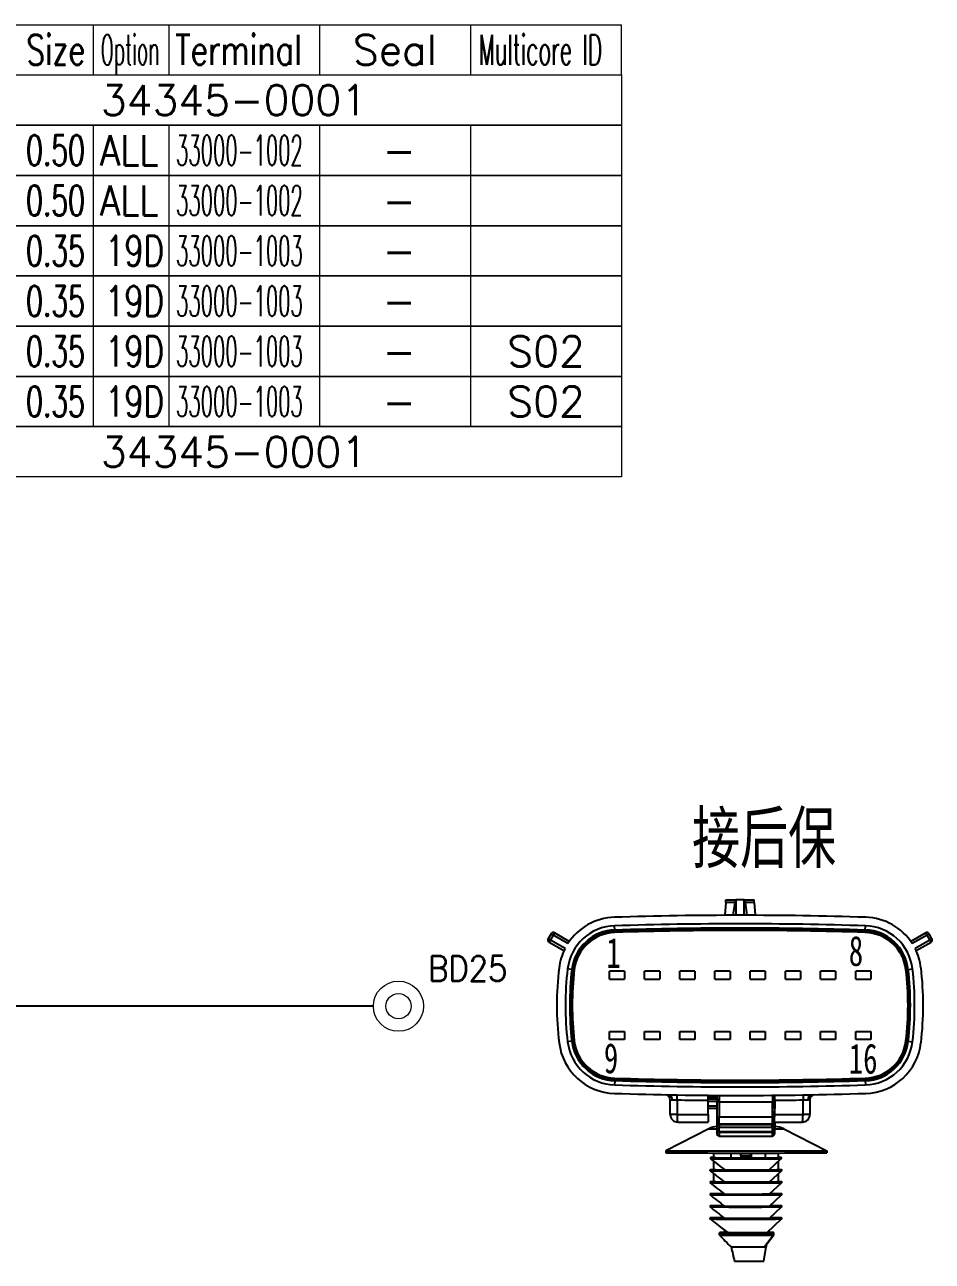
# Model space of a CAD drawing. Header units: inches. Extents: x 47316 to 59086, y 3141 to 11743.
# Drawn here: x 53918.1 to 54008.4, y 5799.9 to 5923 of the extents above; entities that cross this region are included whole.
import ezdxf

# ---------------------------------------------------------------- set-up
doc = ezdxf.new("R2010")
doc.units = ezdxf.units.IN
doc.header["$MEASUREMENT"] = 0
doc.layers.add('_BLACK_HOLE', color=7, linetype='Continuous')
doc.styles.add('MtX_FangSong_GB2312', font='')
doc.styles.get("Standard").update_dxf_attribs({"font": ''})
doc.styles.get('MtX_FangSong_GB2312').set_extended_font_data('FangSong_GB2312')
doc.styles.get('Standard').set_extended_font_data('SimSun')
doc.linetypes.add('_VH_FULL_TAPE', pattern='A,0.0001,[30,VeSys.shx,S=0.1,R=0,X=0,Y=0],-0.8,[30,VeSys.shx,S=0.1,R=180,X=0,Y=0],-0.0001', length=0.8002)

msp = doc.modelspace()

# ---------------------------------------------------------------- linework, layer by layer
at = {"color": 0, "linetype": 'Continuous', "lineweight": 15}
for p, q in [((53812.46, 5922.99), (53977.46, 5922.99)), ((53812.46, 5917.99), (53977.46, 5917.99))]:
    msp.add_line(p, q, dxfattribs=at)
at = {"color": 7, "linetype": 'Continuous', "lineweight": 15}
for p, q in [((53924.96, 5917.99), (53924.96, 5922.99)), ((53932.46, 5917.99), (53932.46, 5922.99)), ((53947.46, 5917.99), (53947.46, 5922.99)), ((53962.46, 5917.99), (53962.46, 5922.99)), ((53977.46, 5917.99), (53977.46, 5922.99))]:
    msp.add_line(p, q, dxfattribs=at)
at = {"color": 102, "linetype": 'Continuous', "lineweight": 15}
for p, q in [((53924.96, 5907.99), (53924.96, 5912.99)), ((53932.46, 5907.99), (53932.46, 5912.99)), ((53947.46, 5907.99), (53947.46, 5912.99)), ((53962.46, 5907.99), (53962.46, 5912.99)), ((53924.96, 5902.99), (53924.96, 5907.99)), ((53932.46, 5902.99), (53932.46, 5907.99)), ((53947.46, 5902.99), (53947.46, 5907.99)), ((53962.46, 5902.99), (53962.46, 5907.99)), ((53924.96, 5897.99), (53924.96, 5902.99)), ((53932.46, 5897.99), (53932.46, 5902.99)), ((53947.46, 5897.99), (53947.46, 5902.99)), ((53962.46, 5897.99), (53962.46, 5902.99)), ((53924.96, 5892.99), (53924.96, 5897.99)), ((53932.46, 5892.99), (53932.46, 5897.99)), ((53947.46, 5892.99), (53947.46, 5897.99)), ((53962.46, 5892.99), (53962.46, 5897.99)), ((53924.96, 5887.99), (53924.96, 5892.99)), ((53932.46, 5887.99), (53932.46, 5892.99)), ((53947.46, 5887.99), (53947.46, 5892.99)), ((53962.46, 5887.99), (53962.46, 5892.99)), ((53924.96, 5882.99), (53924.96, 5887.99)), ((53932.46, 5882.99), (53932.46, 5887.99)), ((53947.46, 5882.99), (53947.46, 5887.99)), ((53962.46, 5882.99), (53962.46, 5887.99))]:
    msp.add_line(p, q, dxfattribs=at)
at = {"color": 0, "lineweight": -2}
for p, q in [((53987.84, 5835.63), (53987.85, 5835.9)), ((53987.85, 5835.9), (53988.84, 5835.9)), ((53988.88, 5835.9), (53988.84, 5835.9)), ((53988.88, 5834.36), (53988.88, 5835.9)), ((53989.63, 5835.9), (53988.88, 5835.9)), ((53989.66, 5835.9), (53989.63, 5835.9)), ((53989.63, 5835.9), (53989.63, 5834.36)), ((53989.66, 5835.9), (53990.65, 5835.9)), ((53990.67, 5835.63), (53990.65, 5835.9)), ((53987.84, 5835.63), (53987.75, 5834.4)), ((53988.76, 5835.63), (53987.84, 5835.63)), ((53988.56, 5834.36), (53988.76, 5835.63)), ((53989.75, 5835.63), (53989.94, 5834.36)), ((53990.67, 5835.63), (53989.75, 5835.63)), ((53990.67, 5835.63), (53990.75, 5834.4)), ((53987.75, 5834.4), (53987.75, 5834.36)), ((53990.75, 5834.36), (53990.75, 5834.4)), ((53970.45, 5832.51), (53970.17, 5832.03)), ((53970.66, 5832.39), (53970.39, 5831.91)), ((53970.66, 5832.39), (53970.45, 5832.51)), ((53970.79, 5832.6), (53970.66, 5832.39)), ((53972.13, 5831.54), (53970.66, 5832.39)), ((53972.27, 5831.75), (53970.79, 5832.6)), ((53976.79, 5832.89), (53976.78, 5833.32)), ((53976.79, 5832.89), (53976.8, 5832.75)), ((54001.71, 5832.89), (54001.73, 5833.32)), ((54001.71, 5832.89), (54001.71, 5832.75)), ((54007.72, 5832.6), (54006.24, 5831.75)), ((54007.85, 5832.39), (54006.38, 5831.54)), ((54007.85, 5832.39), (54007.72, 5832.6)), ((54008.06, 5832.51), (54007.85, 5832.39)), ((54008.12, 5831.91), (54007.85, 5832.39)), ((54008.34, 5832.03), (54008.06, 5832.51)), ((53970.17, 5832.03), (53970.39, 5831.91)), ((53970.39, 5831.91), (53970.26, 5831.69)), ((53970.26, 5831.69), (53971.74, 5830.84)), ((53970.39, 5831.91), (53971.85, 5831.07)), ((54006.66, 5831.07), (54008.12, 5831.91)), ((54006.77, 5830.84), (54008.25, 5831.69)), ((54008.12, 5831.91), (54008.34, 5832.03)), ((54008.25, 5831.69), (54008.12, 5831.91)), ((53972.52, 5828.97), (53972.1, 5829.02)), ((53972.52, 5828.97), (53972.66, 5828.95)), ((53977.76, 5828.8), (53976.26, 5828.8)), ((53976.26, 5828), (53976.26, 5828.8)), ((53977.76, 5828.8), (53977.76, 5828)), ((53979.76, 5828), (53979.76, 5828.8)), ((53981.26, 5828.8), (53979.76, 5828.8)), ((53981.26, 5828.8), (53981.26, 5828)), ((53983.26, 5828), (53983.26, 5828.8)), ((53984.76, 5828.8), (53983.26, 5828.8)), ((53984.76, 5828.8), (53984.76, 5828)), ((53986.76, 5828), (53986.76, 5828.8)), ((53988.26, 5828.8), (53986.76, 5828.8)), ((53988.26, 5828.8), (53988.26, 5828)), ((53990.26, 5828), (53990.26, 5828.8)), ((53991.76, 5828.8), (53990.26, 5828.8)), ((53991.76, 5828.8), (53991.76, 5828)), ((53993.76, 5828), (53993.76, 5828.8)), ((53995.26, 5828.8), (53993.76, 5828.8)), ((53995.26, 5828.8), (53995.26, 5828)), ((53997.26, 5828), (53997.26, 5828.8)), ((53998.76, 5828.8), (53997.26, 5828.8)), ((53998.76, 5828.8), (53998.76, 5828)), ((54000.76, 5828), (54000.76, 5828.8)), ((54002.26, 5828.8), (54000.76, 5828.8)), ((54002.26, 5828.8), (54002.26, 5828)), ((54005.99, 5828.97), (54005.84, 5828.95)), ((54005.99, 5828.97), (54006.41, 5829.02)), ((53976.26, 5828), (53977.76, 5828)), ((53979.76, 5828), (53981.26, 5828)), ((53983.26, 5828), (53984.76, 5828)), ((53986.76, 5828), (53988.26, 5828)), ((53990.26, 5828), (53991.76, 5828)), ((53993.76, 5828), (53995.26, 5828)), ((53997.26, 5828), (53998.76, 5828)), ((54000.76, 5828), (54002.26, 5828)), ((53976.26, 5822), (53976.26, 5822.8)), ((53976.26, 5822.8), (53977.76, 5822.8)), ((53977.76, 5822.8), (53977.76, 5822)), ((53979.76, 5822.8), (53981.26, 5822.8)), ((53979.76, 5822), (53979.76, 5822.8)), ((53981.26, 5822.8), (53981.26, 5822)), ((53983.26, 5822), (53983.26, 5822.8)), ((53983.26, 5822.8), (53984.76, 5822.8)), ((53984.76, 5822.8), (53984.76, 5822)), ((53986.76, 5822), (53986.76, 5822.8)), ((53986.76, 5822.8), (53988.26, 5822.8)), ((53988.26, 5822.8), (53988.26, 5822)), ((53990.26, 5822), (53990.26, 5822.8)), ((53990.26, 5822.8), (53991.76, 5822.8)), ((53991.76, 5822.8), (53991.76, 5822)), ((53993.76, 5822), (53993.76, 5822.8)), ((53993.76, 5822.8), (53995.26, 5822.8)), ((53995.26, 5822.8), (53995.26, 5822)), ((53997.26, 5822), (53997.26, 5822.8)), ((53997.26, 5822.8), (53998.76, 5822.8)), ((53998.76, 5822.8), (53998.76, 5822)), ((54000.76, 5822.8), (54002.26, 5822.8)), ((54000.76, 5822), (54000.76, 5822.8)), ((54002.26, 5822.8), (54002.26, 5822)), ((53972.52, 5821.82), (53972.1, 5821.77)), ((53972.52, 5821.82), (53972.66, 5821.84)), ((53977.76, 5822), (53976.26, 5822)), ((53981.26, 5822), (53979.76, 5822)), ((53984.76, 5822), (53983.26, 5822)), ((53988.26, 5822), (53986.76, 5822)), ((53991.76, 5822), (53990.26, 5822)), ((53995.26, 5822), (53993.76, 5822)), ((53998.76, 5822), (53997.26, 5822)), ((54002.26, 5822), (54000.76, 5822)), ((54005.99, 5821.82), (54005.84, 5821.84)), ((54005.99, 5821.82), (54006.41, 5821.77)), ((53976.79, 5817.9), (53976.78, 5817.48)), ((53976.79, 5817.9), (53976.8, 5818.04)), ((54001.71, 5817.9), (54001.71, 5818.04)), ((54001.71, 5817.9), (54001.73, 5817.48)), ((53982.3, 5816.44), (53982.14, 5816.49)), ((53982.44, 5816.28), (53982.3, 5816.44)), ((53982.49, 5816.14), (53982.44, 5816.28)), ((53982.96, 5816.47), (53982.96, 5816.48)), ((53982.96, 5816.48), (53982.96, 5816.48)), ((53982.96, 5816.48), (53982.96, 5816.48)), ((53982.97, 5816.46), (53982.96, 5816.47)), ((53982.99, 5816.33), (53982.97, 5816.46)), ((53982.99, 5815.98), (53982.99, 5816.33)), ((53986.08, 5815.94), (53986.08, 5816.44)), ((53986.97, 5816.27), (53986.08, 5816.27)), ((53986.97, 5816.13), (53986.97, 5816.43)), ((53992.68, 5815.1), (53992.68, 5816.44)), ((53995.53, 5816.43), (53995.52, 5816.21)), ((53995.52, 5816.21), (53995.52, 5815.98)), ((53995.54, 5816.46), (53995.53, 5816.43)), ((53995.55, 5816.48), (53995.54, 5816.47)), ((53995.54, 5816.47), (53995.54, 5816.46)), ((53995.55, 5816.48), (53995.55, 5816.48)), ((53995.55, 5816.48), (53995.55, 5816.48)), ((53996.07, 5816.28), (53996.02, 5816.14)), ((53996.21, 5816.44), (53996.07, 5816.28)), ((53996.37, 5816.49), (53996.21, 5816.44)), ((53982.31, 5814.52), (53982.31, 5816)), ((53982.31, 5816), (53982.5, 5815.99)), ((53982.5, 5815.99), (53982.49, 5816.14)), ((53982.5, 5815.99), (53982.99, 5815.98)), ((53982.99, 5815.98), (53982.99, 5814.52)), ((53986.97, 5816.05), (53986.08, 5816.05)), ((53986.08, 5814.52), (53986.08, 5815.94)), ((53986.08, 5815.85), (53986.97, 5815.85)), ((53986.97, 5815.35), (53986.08, 5815.35)), ((53986.08, 5815.15), (53986.97, 5815.15)), ((53986.97, 5814.3), (53986.97, 5815.8)), ((53987.17, 5815.8), (53992.47, 5815.8)), ((53987.17, 5815.8), (53987.17, 5814.3)), ((53992.47, 5814.3), (53992.47, 5815.8)), ((53992.67, 5815.8), (53992.67, 5814.3)), ((53992.7, 5815.82), (53992.7, 5815.72)), ((53992.7, 5815.72), (53992.7, 5815.12)), ((53995.52, 5815.98), (53996.01, 5815.99)), ((53995.52, 5814.52), (53995.52, 5815.98)), ((53996.02, 5816.14), (53996.01, 5815.99)), ((53996.01, 5815.99), (53996.2, 5816)), ((53996.2, 5816), (53996.2, 5814.52)), ((53982.99, 5814.52), (53982.31, 5814.52)), ((53982.99, 5814.52), (53986.08, 5814.52)), ((53983.06, 5813.77), (53986.08, 5813.77)), ((53986.08, 5814.52), (53986.08, 5813.77)), ((53986.97, 5813.43), (53986.97, 5813.92)), ((53987.17, 5814.3), (53992.47, 5814.3)), ((53992.43, 5814.52), (53995.52, 5814.52)), ((53992.43, 5813.77), (53995.45, 5813.77)), ((53992.68, 5814.61), (53992.68, 5814.89)), ((53992.7, 5814.62), (53992.68, 5814.6)), ((53992.73, 5813.57), (53992.73, 5813.77)), ((53992.73, 5813.57), (53992.73, 5813.77)), ((53996.2, 5814.52), (53995.52, 5814.52)), ((53986.16, 5813.11), (53981.88, 5810.93)), ((53986.96, 5813.35), (53986.99, 5813.48)), ((53986.96, 5813.35), (53986.96, 5813.06)), ((53986.96, 5813.06), (53986.96, 5812.93)), ((53986.96, 5812.78), (53986.96, 5812.8)), ((53986.96, 5812.78), (53987.16, 5812.78)), ((53986.96, 5812.78), (53986.96, 5812.59)), ((53986.96, 5812.59), (53987.01, 5812.46)), ((53986.99, 5813.48), (53987.01, 5813.52)), ((53987.02, 5813.53), (53987.03, 5813.53)), ((53987.17, 5813.59), (53987.16, 5813.59)), ((53987.16, 5813.59), (53992.46, 5813.59)), ((53987.16, 5813.52), (53992.46, 5813.52)), ((53987.16, 5813.52), (53987.16, 5813.23)), ((53992.46, 5813.23), (53987.16, 5813.23)), ((53992.46, 5812.8), (53987.16, 5812.8)), ((53987.16, 5812.8), (53987.16, 5812.78)), ((53987.16, 5812.78), (53992.46, 5812.78)), ((53987.16, 5812.78), (53987.16, 5812.39)), ((53987.17, 5813.59), (53992.47, 5813.59)), ((53992.46, 5813.59), (53992.47, 5813.59)), ((53992.46, 5813.23), (53992.46, 5813.52)), ((53992.46, 5812.78), (53992.46, 5812.8)), ((53992.46, 5812.78), (53992.66, 5812.78)), ((53992.65, 5812.5), (53992.62, 5812.46)), ((53992.67, 5812.63), (53992.65, 5812.5)), ((53992.67, 5813.39), (53992.66, 5813.39)), ((53992.66, 5813.35), (53992.66, 5813.06)), ((53992.66, 5812.8), (53992.66, 5812.78)), ((53992.66, 5812.78), (53992.66, 5812.59)), ((53992.66, 5812.59), (53992.67, 5812.59)), ((53992.67, 5812.63), (53992.68, 5813.41)), ((53992.68, 5813.4), (53992.67, 5812.63)), ((53992.68, 5813.5), (53992.7, 5813.52)), ((53992.68, 5813.49), (53992.68, 5813.4)), ((53992.7, 5813.52), (53992.7, 5813.1)), ((53992.7, 5813.3), (53992.7, 5813.33)), ((53992.7, 5813.33), (53992.71, 5813.33)), ((53992.7, 5813.1), (53992.7, 5813.3)), ((53992.71, 5813.33), (53992.71, 5813.34)), ((53992.71, 5813.33), (53992.71, 5813.33)), ((53992.71, 5813.33), (53992.71, 5813.33)), ((53992.72, 5813.54), (53992.73, 5813.55)), ((53992.72, 5813.33), (53992.72, 5813.54)), ((53993.6, 5813.11), (53997.88, 5810.93)), ((53987.01, 5812.46), (53987.14, 5812.39)), ((53987.14, 5812.39), (53987.16, 5812.39)), ((53987.16, 5812.39), (53992.46, 5812.39)), ((53992.6, 5812.44), (53992.61, 5812.45)), ((53981.88, 5810.93), (53983.68, 5810.91)), ((53981.88, 5810.93), (53981.88, 5810.73)), ((53983.68, 5810.91), (53988.25, 5810.9)), ((53986.84, 5810.23), (53986.35, 5810.23)), ((53986.66, 5810.24), (53986.36, 5810.24)), ((53986.66, 5810.23), (53986.66, 5810.7)), ((53988.25, 5810.9), (53996.88, 5810.92)), ((53988.36, 5810.22), (53988.36, 5810.7)), ((53989.34, 5810.42), (53989.34, 5810.7)), ((53990.34, 5810.42), (53989.34, 5810.42)), ((53989.34, 5810.32), (53990.34, 5810.32)), ((53990.34, 5810.42), (53990.34, 5810.7)), ((53990.35, 5810.32), (53990.34, 5810.32)), ((53990.35, 5810.7), (53990.35, 5810.32)), ((53991.79, 5810.22), (53991.79, 5810.7)), ((53992.15, 5809.02), (53993.35, 5810.14)), ((53993.32, 5810.22), (53992.9, 5810.23)), ((53993.06, 5810.7), (53993.06, 5810.23)), ((53993.06, 5810.7), (53993.06, 5810.23)), ((53993.33, 5810.24), (53993.06, 5810.24)), ((53993.35, 5810.14), (53993.36, 5810.15)), ((53996.88, 5810.92), (53997.88, 5810.93)), ((53997.88, 5810.93), (53997.88, 5810.73)), ((53986.84, 5809.03), (53986.3, 5809.03)), ((53986.66, 5809.04), (53986.32, 5809.04)), ((53986.66, 5809.03), (53986.66, 5809.87)), ((53992.19, 5807.82), (53993.39, 5808.94)), ((53993.36, 5809.03), (53992.9, 5809.03)), ((53993.06, 5809.87), (53993.06, 5809.03)), ((53993.06, 5809.87), (53993.06, 5809.03)), ((53993.37, 5809.04), (53993.06, 5809.04)), ((53993.39, 5808.94), (53993.4, 5808.95)), ((53986.84, 5807.83), (53986.3, 5807.83)), ((53986.66, 5807.84), (53986.32, 5807.84)), ((53986.66, 5807.83), (53986.66, 5808.63)), ((53992.19, 5806.62), (53993.39, 5807.74)), ((53993.36, 5807.82), (53992.9, 5807.83)), ((53993.06, 5808.63), (53993.06, 5807.83)), ((53993.06, 5808.63), (53993.06, 5807.83)), ((53993.37, 5807.84), (53993.06, 5807.84)), ((53993.06, 5807.83), (53993.06, 5807.83)), ((53993.39, 5807.74), (53993.4, 5807.75)), ((53986.84, 5806.63), (53986.3, 5806.63)), ((53986.85, 5806.64), (53986.32, 5806.64)), ((53986.85, 5806.64), (53986.88, 5806.63)), ((53987.61, 5806.65), (53987.61, 5806.68)), ((53992.19, 5805.42), (53993.39, 5806.54)), ((53992.9, 5806.63), (53992.91, 5806.64)), ((53993.36, 5806.63), (53992.9, 5806.63)), ((53993.37, 5806.64), (53992.91, 5806.64)), ((53993.39, 5806.54), (53993.4, 5806.55)), ((53986.84, 5805.43), (53986.3, 5805.43)), ((53986.85, 5805.44), (53986.32, 5805.44)), ((53986.85, 5805.44), (53986.88, 5805.43)), ((53987.61, 5805.45), (53987.61, 5805.49)), ((53992.19, 5804.22), (53993.39, 5805.34)), ((53992.9, 5805.43), (53992.91, 5805.44)), ((53993.36, 5805.42), (53992.9, 5805.43)), ((53993.37, 5805.44), (53992.91, 5805.44)), ((53993.39, 5805.34), (53993.4, 5805.35)), ((53986.27, 5804.14), (53987.43, 5803.22)), ((53986.84, 5804.23), (53986.3, 5804.23)), ((53986.85, 5804.24), (53986.32, 5804.24)), ((53986.85, 5804.24), (53986.88, 5804.23)), ((53987.61, 5804.25), (53987.61, 5804.28)), ((53991.94, 5802.78), (53993.39, 5804.14)), ((53992.9, 5804.23), (53992.91, 5804.24)), ((53993.36, 5804.22), (53992.9, 5804.23)), ((53993.37, 5804.24), (53992.91, 5804.24)), ((53993.39, 5804.14), (53993.4, 5804.15)), ((53987.22, 5802.52), (53987.22, 5802.74)), ((53988, 5802.8), (53987.28, 5802.8)), ((53987.31, 5802.79), (53987.32, 5802.79)), ((53987.43, 5803.22), (53988.03, 5802.78)), ((53992.55, 5802.8), (53991.96, 5802.8)), ((53992.08, 5802.92), (53992.04, 5802.8)), ((53992.59, 5802.52), (53992.59, 5802.74)), ((53992.6, 5802.54), (53992.6, 5802.75)), ((53992.59, 5802.52), (53991.69, 5801.35)), ((53991.86, 5801.57), (53992.6, 5802.54)), ((53991.86, 5801.57), (53991.86, 5801.36)), ((53991.61, 5799.93), (53991.86, 5801.36))]:
    msp.add_line(p, q, dxfattribs=at)
at = {"color": 0, "linetype": '_VH_FULL_TAPE', "ltscale": 5}
msp.add_line((53952.78, 5825.31), (53870.96, 5825.31), dxfattribs=at)
at = {"color": 0, "linetype": 'Continuous', "lineweight": 15}
for points in [[(53894.96, 5912.99), (53894.96, 5917.99), (53977.46, 5917.99), (53977.46, 5912.99)], [(53894.96, 5907.99), (53894.96, 5912.99), (53977.46, 5912.99), (53977.46, 5907.99)], [(53894.96, 5902.99), (53894.96, 5907.99), (53977.46, 5907.99), (53977.46, 5902.99)], [(53894.96, 5897.99), (53894.96, 5902.99), (53977.46, 5902.99), (53977.46, 5897.99)], [(53894.96, 5892.99), (53894.96, 5897.99), (53977.46, 5897.99), (53977.46, 5892.99)], [(53894.96, 5887.99), (53894.96, 5892.99), (53977.46, 5892.99), (53977.46, 5887.99)], [(53894.96, 5882.99), (53894.96, 5887.99), (53977.46, 5887.99), (53977.46, 5882.99)], [(53894.96, 5877.99), (53894.96, 5882.99), (53977.46, 5882.99), (53977.46, 5877.99)]]:
    msp.add_lwpolyline(points, close=True, dxfattribs=at)
for radius in [2.5, 1.25]:
    msp.add_circle((53955.28, 5825.31), radius, dxfattribs=at)
at = {"color": 0, "lineweight": -2}
for centre, radius, start, end in [((53976.94, 5828.45), 5.72, 91.8267, 147.2445), ((53989.25, 5442.22), 392.14, 88.1733, 91.8267), ((53989.25, 5442.22), 391.29, 88.1733, 91.8267), ((54001.57, 5828.45), 5.72, 32.7555, 88.1733), ((53970.66, 5832.39), 0.25, 60, 150), ((53976.94, 5828.45), 4.87, 91.8267, 173.2624), ((53976.94, 5828.45), 4.45, 91.8267, 173.2624), ((53976.94, 5828.45), 4.3, 91.8267, 173.2624), ((53976.94, 5828.45), 4.2, 91.8271, 173.258), ((53989.25, 5442.22), 390.86, 88.1733, 91.8267), ((53989.25, 5442.22), 390.72, 88.1733, 91.8267), ((53989.26, 5442.23), 390.62, 88.1729, 91.8271), ((54001.57, 5828.45), 4.45, 6.7376, 88.1733), ((54001.57, 5828.45), 4.3, 6.7376, 88.1733), ((54001.58, 5828.45), 4.2, 6.742, 88.1729), ((54001.57, 5828.45), 4.87, 6.7376, 88.1733), ((54007.85, 5832.39), 0.25, 30, 120), ((53970.39, 5831.91), 0.25, 150, 240), ((53976.94, 5828.45), 5.72, 152.7555, 173.2624), ((54001.57, 5828.45), 5.72, 6.7376, 27.2445), ((54008.12, 5831.91), 0.25, 300, 30), ((54002.76, 5825.4), 31.73, 173.2624, 186.7376), ((54002.76, 5825.4), 30.88, 173.2624, 186.7376), ((54002.76, 5825.4), 30.45, 173.2624, 186.7376), ((54002.76, 5825.4), 30.31, 173.2624, 186.7376), ((54002.77, 5825.4), 30.21, 173.258, 186.742), ((53975.75, 5825.4), 30.21, 353.258, 6.742), ((53975.74, 5825.4), 30.31, 353.2624, 6.7376), ((53975.74, 5825.4), 30.45, 353.2624, 6.7376), ((53975.74, 5825.4), 30.88, 353.2624, 6.7376), ((53975.74, 5825.4), 31.73, 353.2624, 6.7376), ((53976.94, 5822.34), 5.72, 186.7376, 268.1733), ((53976.94, 5822.34), 4.87, 186.7376, 268.1733), ((53976.94, 5822.34), 4.45, 186.7376, 268.1733), ((53976.94, 5822.34), 4.3, 186.7376, 268.1733), ((53976.94, 5822.34), 4.2, 186.742, 268.1729), ((54001.58, 5822.34), 4.2, 271.8271, 353.258), ((54001.57, 5822.34), 4.3, 271.8267, 353.2624), ((54001.57, 5822.34), 4.45, 271.8267, 353.2624), ((54001.57, 5822.34), 4.87, 271.8267, 353.2624), ((54001.57, 5822.34), 5.72, 271.8267, 353.2624), ((53989.25, 6208.57), 391.29, 268.1733, 271.8267), ((53989.25, 6208.57), 390.86, 268.1733, 271.8267), ((53989.26, 6208.57), 390.62, 268.1729, 271.8271), ((53989.25, 6208.57), 390.72, 268.1733, 271.8267), ((53989.25, 6208.57), 392.14, 268.1733, 271.8267), ((53981.81, 5816), 0.5, 0.0006, 88.9115), ((53996.7, 5816), 0.5, 91.0882, 180.0001), ((53989.3, 6208.46), 392.53, 269.0798, 269.5304), ((53989.21, 6208.52), 392.59, 270.5058, 270.9201), ((53983.06, 5814.52), 0.75, 180, 270), ((53995.45, 5814.52), 0.75, 270, 0), ((53987.07, 5811.32), 2.01, 93.1303, 116.9733), ((53992.5, 5813.52), 0.199, 333.2358, 359.9875), ((53992.68, 5811.31), 2.02, 63.0899, 89.2496), ((53992.48, 5813.56), 0.251, 346.5136, 1.9636), ((53992.46, 5812.59), 0.202, 270.1124, 293.5513), ((53986.35, 5810.17), 0.0514, 88.5611, 178.2675), ((53986.35, 5810.18), 0.049, 180.3834, 231.9502), ((53986.36, 5810.19), 0.0533, 89.5593, 144.7886), ((54013.6, 5843.67), 43.23, 230.8683, 233.2787), ((53991.11, 6047.62), 237.4, 270.0826, 270.4326), ((53993.31, 5810.18), 0.0479, 356.7315, 85.9729), ((53993.33, 5810.19), 0.0476, 356.7302, 86.4901), ((53993.31, 5810.17), 0.0525, 314.133, 0.7006), ((53993.32, 5810.19), 0.0525, 314.0308, 0.6619), ((53986.3, 5808.97), 0.0514, 88.6019, 178.3121), ((53986.3, 5808.98), 0.0491, 180.3715, 231.9005), ((53986.32, 5808.99), 0.0532, 89.5701, 144.8387), ((54014.97, 5844.18), 45.45, 230.8463, 233.1338), ((53991.11, 6046.42), 237.4, 270.0826, 270.4326), ((53993.36, 5808.98), 0.0479, 356.7313, 85.9726), ((53993.37, 5808.99), 0.0476, 356.73, 86.4898), ((53993.35, 5808.97), 0.0525, 314.1333, 0.7007), ((53993.37, 5808.99), 0.0525, 314.0311, 0.662), ((53986.3, 5807.77), 0.0514, 88.6019, 178.3121), ((53986.3, 5807.78), 0.0491, 180.3715, 231.9005), ((53986.32, 5807.79), 0.0532, 89.5701, 144.8386), ((54014.97, 5842.98), 45.45, 230.8463, 233.1338), ((53991.11, 6045.22), 237.4, 270.0826, 270.4326), ((53993.36, 5807.78), 0.0479, 356.7313, 85.9726), ((53993.37, 5807.79), 0.0476, 356.73, 86.4898), ((53993.35, 5807.77), 0.0525, 314.1333, 0.7007), ((53993.37, 5807.79), 0.0525, 314.0311, 0.662), ((53986.3, 5806.57), 0.0514, 88.6019, 178.3121), ((53986.3, 5806.58), 0.0491, 180.3715, 231.9005), ((53986.32, 5806.59), 0.0532, 89.5701, 144.8386), ((54014.97, 5841.78), 45.45, 230.8463, 233.1338), ((53991.11, 6044.02), 237.4, 270.0826, 270.4326), ((53993.36, 5806.58), 0.0479, 356.7313, 85.9726), ((53993.37, 5806.59), 0.0476, 356.73, 86.4898), ((53993.35, 5806.57), 0.0525, 314.1333, 0.7007), ((53993.37, 5806.59), 0.0525, 314.0311, 0.662), ((53986.3, 5805.37), 0.0514, 88.6019, 178.3121), ((53986.3, 5805.38), 0.0491, 180.3715, 231.9005), ((53986.32, 5805.39), 0.0532, 89.5701, 144.8387), ((54014.97, 5840.58), 45.45, 230.8463, 233.1338), ((53991.11, 6042.82), 237.4, 270.0826, 270.4326), ((53993.36, 5805.38), 0.0479, 356.7313, 85.9726), ((53993.37, 5805.39), 0.0476, 356.73, 86.4898), ((53993.35, 5805.37), 0.0525, 314.1333, 0.7007), ((53993.37, 5805.39), 0.0525, 314.0311, 0.662), ((53986.3, 5804.17), 0.0514, 88.6019, 178.3121), ((53986.3, 5804.18), 0.0491, 180.3715, 231.9005), ((53986.32, 5804.19), 0.0532, 89.5701, 144.8386), ((53991.11, 6041.62), 237.4, 270.0826, 270.4326), ((53993.36, 5804.18), 0.0479, 356.7313, 85.9726), ((53993.37, 5804.19), 0.0476, 356.73, 86.4898), ((53993.35, 5804.17), 0.0525, 314.1333, 0.7007), ((53993.37, 5804.19), 0.0525, 314.0311, 0.662), ((53987.27, 5802.73), 0.0526, 86.6808, 176.8721), ((53987.28, 5802.74), 0.0557, 89.8525, 143.8115), ((53989.84, 6313.61), 510.83, 269.7121, 270.3032), ((53987.28, 5802.74), 0.0589, 62.4862, 90.7803), ((53989.63, 5803.51), 2.02, 193.2307, 200.4319), ((53989.64, 5803.51), 1.99, 194.5173, 200.7495), ((53990.19, 5803.51), 2.02, 339.5533, 344.7065), ((53992.55, 5802.76), 0.042, 90.3584, 122.8186), ((53992.54, 5802.74), 0.0478, 356.6836, 85.9412), ((53992.55, 5802.75), 0.0479, 356.9969, 86.2975), ((54004.8, 5818.52), 23.77, 222.2938, 226.2473), ((54056.75, 5816.28), 69.99, 192.3137, 193.5101)]:
    msp.add_arc(centre, radius, start, end, dxfattribs=at)
for centre, major_axis, ratio, start_param, end_param in [((53988.84, 5833.9), (0, 2), 0.087489, 0, 0.523599), ((53989.66, 5833.9), (0, 2), 0.087489, 5.759587, 6.283185), ((53987.18, 5815.8), (0, -1), 0.004363, 4.026174, 4.716735), ((53992.48, 5815.8), (0, 1), 0.004363, 0.874603, 1.575142), ((53992.68, 5815.8), (0, -0.8), 0.004363, 3.778813, 4.716735), ((53986.98, 5815.8), (0, 0.8), 0.004363, 1.146743, 1.575142), ((53987.17, 5815.8), (0.2, 0), 0.004346, 3.137229, 4.708026), ((53992.47, 5815.8), (0.2, 0), 0.004346, 4.708026, 6.278822), ((53992.5, 5815.82), (0.141, -0.142), 0.999981, 0.787421, 1.258909), ((53992.5, 5815.72), (0.2, 0), 0.004346, 5.824722, 6.278822), ((53992.5, 5815.12), (0.2, 0), 0.004346, 5.824722, 6.278822), ((53992.68, 5815.1), (0, 0.5), 0.004363, 1.575142, 2.003541), ((53992.7, 5815.12), (0, 0.5), 0.004363, 3.145938, 4.716735), ((53983.06, 5814.52), (0, -0.75), 0.087156, 4.712389, 6.283185), ((53987.17, 5814.3), (0.2, 0), 0.004346, 3.137229, 4.708026), ((53986.97, 5814.29), (0, -0.9), 0.004363, 1.146743, 1.575142), ((53987.17, 5814.29), (0, 0.7), 0.004363, 3.145938, 4.716735), ((53992.47, 5814.3), (0.2, 0), 0.004346, 4.708026, 6.278822), ((53992.47, 5814.29), (0, -0.7), 0.004363, 0.004346, 1.575142), ((53992.67, 5814.29), (0, 0.9), 0.004363, 3.145938, 4.716735), ((53992.68, 5815.1), (0, 0.5), 0.004363, 2.003541, 3.145938), ((53992.5, 5814.62), (0.141, -0.142), 0.999981, 0.787421, 1.218961), ((53995.45, 5814.52), (0, 0.75), 0.087156, 3.141593, 4.712389), ((53989.88, 5813.11), (-3.72, 0), 0.004346, 6.278822, 6.951378), ((53987.16, 5813.35), (0.2, -0.001), 0.863836, 1.579458, 3.150254), ((53987.16, 5813.06), (0.2, -0.001), 0.863836, 1.579458, 3.150254), ((53986.96, 5812.8), (0, 0.3), 0.004363, 1.126343, 1.575142), ((53987.16, 5812.8), (0.2, 0), 0.004346, 3.137229, 4.708026), ((53987.16, 5813.39), (0.141, -0.142), 0.999981, 3.143616, 3.215015), ((53987.16, 5813.39), (0.141, -0.142), 0.999981, 2.358217, 3.143616), ((53987.17, 5813.39), (0.141, -0.142), 0.999981, 2.358217, 3.143616), ((53987.16, 5813.09), (0, -0.5), 0.004363, 3.145938, 3.669537), ((53987.16, 5812.8), (0, -0.5), 0.004363, 3.669537, 4.716735), ((53992.46, 5813.39), (0.141, -0.142), 0.999981, 0.787421, 2.358217), ((53992.46, 5813.09), (0, 0.5), 0.004363, 0.004346, 0.527945), ((53992.46, 5813.35), (0.2, -0.001), 0.863836, 0.008661, 1.579458), ((53992.46, 5813.06), (0.2, -0.001), 0.863836, 0.008661, 1.579458), ((53992.46, 5812.8), (0, 0.5), 0.004363, 0.527945, 1.575142), ((53992.46, 5812.8), (0.2, 0), 0.004346, 4.708026, 6.278822), ((53992.46, 5812.79), (0, 0.4), 0.004363, 1.575142, 3.145938), ((53992.47, 5813.39), (0.141, -0.142), 0.999981, 0.787421, 2.358217), ((53992.46, 5812.59), (-0.141, 0.142), 0.999981, 3.143616, 3.929014), ((53992.47, 5812.59), (-0.141, 0.142), 0.999981, 3.215015, 3.929014), ((53992.66, 5813.09), (0, -0.3), 0.004363, 3.145938, 3.669537), ((53992.66, 5812.8), (0, -0.3), 0.004363, 3.669537, 4.716735), ((53989.88, 5813.11), (-3.72, 0), 0.004346, 2.421081, 3.137229), ((53992.67, 5812.89), (0, -0.3), 0.004363, 0.004346, 0.527945), ((53992.68, 5812.8), (0, 0.7), 0.004363, 0.004346, 0.527945), ((53992.48, 5813.5), (-0.141, 0.142), 0.999981, 3.856354, 3.929014), ((53992.53, 5813.55), (-0.141, 0.142), 0.999981, 3.672551, 3.929014), ((53992.73, 5813.85), (0, -0.3), 0.004363, 0.004346, 0.353412), ((53992.46, 5812.59), (-0.141, 0.142), 0.999981, 2.771725, 3.143616), ((53992.47, 5812.59), (-0.141, 0.142), 0.999981, 3.143616, 3.215015), ((53989.88, 5810.73), (-8, 0), 0.004346, 0.000018, 3.137229), ((53989.86, 5810.14), (-3.84, 0), 0.004346, 0.400319, 2.706981), ((53989.86, 5810.23), (3.81, 0), 0.004346, 3.544682, 5.848772), ((53989.86, 5810.23), (3.81, 0), 0.004346, 2.567806, 2.729777), ((53989.86, 5810.23), (-3.35, 0), 0.004346, 0.449252, 2.066433), ((53989.34, 5810.42), (0, 0.1), 0.004363, 1.575142, 3.145938), ((53990.34, 5810.42), (0, -0.1), 0.004363, 4.716735, 6.287531), ((53989.86, 5810.23), (3.81, 0), 0.004346, 0.425687, 0.573786), ((53989.86, 5808.94), (-3.89, 0), 0.004346, 0.396381, 2.706699), ((53989.86, 5809.03), (3.86, 0), 0.004346, 3.540674, 5.848485), ((53989.86, 5809.03), (3.86, 0), 0.004346, 2.549363, 2.733784), ((53989.86, 5809.03), (-3.35, 0), 0.004346, 0.449252, 2.066433), ((53989.86, 5809.03), (3.86, 0), 0.004346, 0.425974, 0.592232), ((53989.86, 5807.74), (-3.89, 0), 0.004346, 0.396381, 2.706699), ((53989.86, 5807.83), (3.86, 0), 0.004346, 3.540674, 5.848485), ((53989.86, 5807.83), (3.86, 0), 0.004346, 2.549363, 2.733784), ((53989.86, 5807.83), (-3.35, 0), 0.004346, 0.449252, 2.066433), ((53989.86, 5807.83), (3.86, 0), 0.004346, 0.425974, 0.592232), ((53989.86, 5806.54), (-3.89, 0), 0.004346, 0.396381, 2.706699), ((53989.86, 5806.63), (3.86, 0), 0.004346, 3.540674, 5.848485), ((53989.86, 5806.63), (3.86, 0), 0.004346, 2.175136, 2.733784), ((53989.86, 5806.63), (-3.35, 0), 0.004346, 0.449252, 2.066433), ((53989.86, 5806.63), (3.35, 0), 0.004346, 2.282977, 2.683614), ((53989.86, 5806.63), (3.35, 0), 0.004346, 0.422408, 0.790678), ((53989.86, 5806.63), (3.86, 0), 0.004346, 0.425974, 0.912986), ((53989.86, 5805.34), (-3.89, 0), 0.004346, 0.396381, 2.706699), ((53989.86, 5805.43), (3.86, 0), 0.004346, 3.540674, 5.848485), ((53989.86, 5805.43), (3.86, 0), 0.004346, 2.175136, 2.733784), ((53989.86, 5805.43), (-3.35, 0), 0.004346, 0.449252, 2.066433), ((53989.86, 5805.43), (3.35, 0), 0.004346, 2.282977, 2.683614), ((53989.86, 5805.43), (3.35, 0), 0.004346, 0.422408, 0.790678), ((53989.86, 5805.43), (3.86, 0), 0.004346, 0.425974, 0.912986), ((53989.86, 5804.14), (-3.89, 0), 0.004346, 0.396381, 2.706699), ((53989.86, 5804.23), (3.86, 0), 0.004346, 3.540674, 5.848485), ((53989.86, 5804.23), (3.86, 0), 0.004346, 2.175136, 2.733784), ((53989.86, 5804.23), (-3.35, 0), 0.004346, 0.449252, 2.066433), ((53989.86, 5804.23), (3.35, 0), 0.004346, 2.282977, 2.683614), ((53989.86, 5804.23), (3.35, 0), 0.004346, 0.422408, 0.790678), ((53989.86, 5804.23), (3.86, 0), 0.004346, 0.425974, 0.912986), ((53989.86, 5802.74), (-3, 0), 0.004346, 0.49442, 2.713611), ((53989.86, 5802.79), (2.93, 0), 0.004346, 2.255505, 2.627228), ((53989.86, 5802.79), (2.93, 0), 0.004346, 0.418482, 0.77399), ((53989.86, 5802.53), (3, 0), 0.004346, 3.636013, 5.855203), ((53989.86, 5801.36), (2, 0), 0.004346, 3.867997, 6.278822), ((53989.86, 5799.93), (1.75, 0), 0.004346, 3.980723, 6.278822)]:
    msp.add_ellipse(centre, major_axis=major_axis, ratio=ratio, start_param=start_param, end_param=end_param, dxfattribs=at)

# ---------------------------------------------------------------- texts
at = {"color": 0, "style": 'MtX_FangSong_GB2312', "width": 0.7}
msp.add_text('接后保', height=5, dxfattribs=at).set_placement((53984.48, 5839.6))
at = {"color": 7, "linetype": 'Continuous', "lineweight": 15, "char_height": 3, "attachment_point": 1}
for s, insert, width in [('\\Fromans.shx;\\W0.7222222222;\\T1.0000000000;\\o\\lSize', (53918.27, 5921.99), 6.5), ('\\Fromans.shx;\\W0.4595959596;\\T1.0000000000;\\o\\lOption', (53925.66, 5921.99), 6.5), ('\\Fromans.shx;\\W0.7480916031;\\T1.0000000000;\\o\\lTerminal', (53933.07, 5921.99), 14), ('\\Fromans.shx;\\W0.5185185185;\\T1.0000000000;\\o\\lMulticore ID', (53963.26, 5921.99), 14), ('\\Fromans.shx;\\W1.0000000000;\\T1.0000000000;\\o\\lSeal', (53950.75, 5921.99), 9.2857)]:
    msp.add_mtext(s, dxfattribs=dict(at, insert=insert, width=width))
at = {"color": 21, "linetype": 'Continuous', "lineweight": 15, "attachment_point": 1}
for s, insert, char_height, width in [('\\Fromans.shx;\\W1.0000000000;\\T1.0000000000;\\o\\l34345-0001', (53925.67, 5916.99), 3, 29.4286), ('\\Fromans.shx;\\W0.6500000000;\\T1.0000000000;\\o\\l0.50', (53918.24, 5911.99), 3, 6.5), ('\\Fromans.shx;\\W0.4757281553;\\T1.0000000000;\\o\\l33000-1002', (53933.16, 5911.99), 3, 14), ('\\Fromans.shx;\\W0.6500000000;\\T1.0000000000;\\o\\l0.50', (53918.24, 5906.99), 3, 6.5), ('\\Fromans.shx;\\W0.4757281553;\\T1.0000000000;\\o\\l33000-1002', (53933.16, 5906.99), 3, 14), ('\\Fromans.shx;\\W0.6500000000;\\T1.0000000000;\\o\\l0.35', (53918.24, 5901.99), 3, 6.5), ('\\Fromans.shx;\\W0.4757281553;\\T1.0000000000;\\o\\l33000-1003', (53933.16, 5901.99), 3, 14), ('\\Fromans.shx;\\W0.6500000000;\\T1.0000000000;\\o\\l0.35', (53918.24, 5896.99), 3, 6.5), ('\\Fromans.shx;\\W0.4757281553;\\T1.0000000000;\\o\\l33000-1003', (53933.16, 5896.99), 3, 14), ('\\Fromans.shx;\\W0.6500000000;\\T1.0000000000;\\o\\l0.35', (53918.24, 5891.99), 3, 6.5), ('\\Fromans.shx;\\W0.4757281553;\\T1.0000000000;\\o\\l33000-1003', (53933.16, 5891.99), 3, 14), ('\\Fromans.shx;\\W1.0000000000;\\T1.0000000000;\\o\\lS02', (53966.1, 5891.99), 3, 8.5714), ('\\Fromans.shx;\\W0.6500000000;\\T1.0000000000;\\o\\l0.35', (53918.24, 5886.99), 3, 6.5), ('\\Fromans.shx;\\W0.4757281553;\\T1.0000000000;\\o\\l33000-1003', (53933.16, 5886.99), 3, 14), ('\\Fromans.shx;\\W1.0000000000;\\T1.0000000000;\\o\\lS02', (53966.1, 5886.99), 3, 8.5714), ('\\Fromans.shx;\\W1.0000000000;\\T1.0000000000;\\o\\l34345-0001', (53925.67, 5881.99), 3, 29.4286), ('\\Fromans.shx;\\W0.9000000000;\\T1.0000000000;\\o\\lBD25', (53958.21, 5830.31), 2.5, 8.7857)]:
    msp.add_mtext(s, dxfattribs=dict(at, insert=insert, char_height=char_height, width=width))
at = {"color": 140, "linetype": 'Continuous', "lineweight": 15, "char_height": 3, "attachment_point": 1}
for s, insert, width in [('\\Fromans.shx;\\W0.8750000000;\\T1.0000000000;\\o\\lALL', (53925.58, 5911.99), 6.5), ('\\Fromans.shx;\\W1.0000000000;\\T1.0000000000;\\o\\l-', (53953.67, 5911.99), 3.7143), ('\\Fromans.shx;\\W0.8750000000;\\T1.0000000000;\\o\\lALL', (53925.58, 5906.99), 6.5), ('\\Fromans.shx;\\W1.0000000000;\\T1.0000000000;\\o\\l-', (53953.67, 5906.99), 3.7143), ('\\Fromans.shx;\\W0.7459016393;\\T1.0000000000;\\o\\l19D', (53926.1, 5901.99), 6.5), ('\\Fromans.shx;\\W1.0000000000;\\T1.0000000000;\\o\\l-', (53953.67, 5901.99), 3.7143), ('\\Fromans.shx;\\W0.7459016393;\\T1.0000000000;\\o\\l19D', (53926.1, 5896.99), 6.5), ('\\Fromans.shx;\\W1.0000000000;\\T1.0000000000;\\o\\l-', (53953.67, 5896.99), 3.7143), ('\\Fromans.shx;\\W0.7459016393;\\T1.0000000000;\\o\\l19D', (53926.1, 5891.99), 6.5), ('\\Fromans.shx;\\W1.0000000000;\\T1.0000000000;\\o\\l-', (53953.67, 5891.99), 3.7143), ('\\Fromans.shx;\\W0.7459016393;\\T1.0000000000;\\o\\l19D', (53926.1, 5886.99), 6.5), ('\\Fromans.shx;\\W1.0000000000;\\T1.0000000000;\\o\\l-', (53953.67, 5886.99), 3.7143)]:
    msp.add_mtext(s, dxfattribs=dict(at, insert=insert, width=width))
at = {"layer": '_BLACK_HOLE', "color": 0, "width": 0.7}
for s, p in [('8', (54000.07, 5829.31)), ('1', (53975.96, 5829.12)), ('9', (53975.71, 5818.64)), ('16', (54000.07, 5818.59))]:
    msp.add_text(s, height=3, dxfattribs=at).set_placement(p)

doc.saveas('drawing.dxf')
